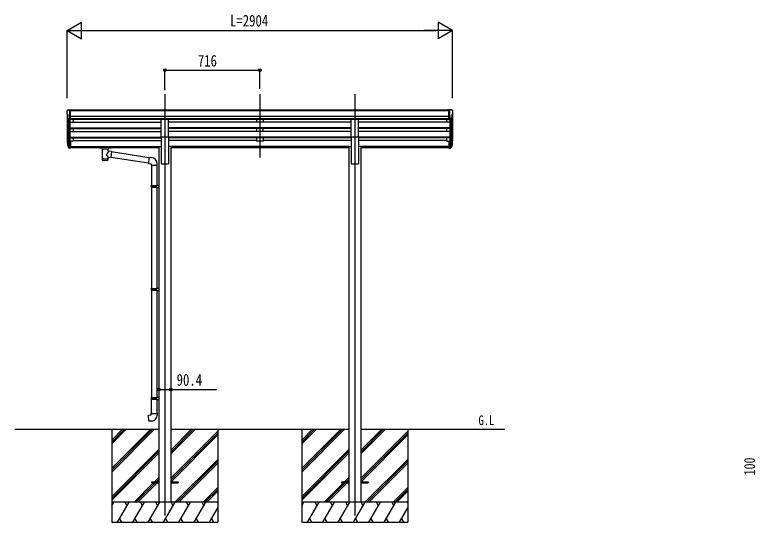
# Model space of a CAD drawing. Units: millimetres, scale not verified. Extents: x -10512 to 10512, y -7425 to 7425.
# Drawn here: x -1941 to 3638, y -3841 to -20 of the extents above; entities that cross this region are included whole.
import ezdxf
from ezdxf.enums import TextEntityAlignment as Align

# ---------------------------------------------------------------- set-up
doc = ezdxf.new("R2010")
doc.units = ezdxf.units.MM
doc.header["$LTSCALE"] = 30
for name, color, linetype in [('0-2_USER1', 3, 'Continuous'), ('0-3_YKK_12', 2, 'Continuous'), ('0-4_YKK_13', 4, 'Continuous'), ('0-5_YKK_A1', 4, 'Continuous'), ('0-6_YKK_D', 6, 'Continuous')]:
    doc.layers.add(name, color=color, linetype=linetype)
doc.styles.add('ＭＳ ゴシック', font='')
doc.styles.get('ＭＳ ゴシック').set_extended_font_data('MS Gothic')

msp = doc.modelspace()

# ---------------------------------------------------------------- linework, layer by layer
at = {"layer": '0-3_YKK_12'}
for p, q in [((-811.21, -616.34), (-811.21, -1093.86)), ((-95.21, -616.34), (-95.21, -1093.86)), ((620.79, -616.34), (620.79, -1093.86)), ((-811.21, -1047.18), (-811.21, -3790.75)), ((620.79, -1047.18), (620.79, -3790.75))]:
    msp.add_line(p, q, dxfattribs=at)
at = {"layer": '0-4_YKK_13'}
for p, q in [((-1549.21, -745.12), (-1549.21, -745.75)), ((-1546.68, -766.93), (-1541.36, -770)), ((-1542.3, -736.31), (-1546.37, -742.12)), ((-1539.21, -735.75), (-1541.54, -735.89)), ((-1541.21, -770.26), (-1541.21, -786.54)), ((-1539.21, -735.75), (-1520.71, -735.75)), ((-1527.21, -808.73), (-1527.21, -735.75)), ((-1520.71, -735.75), (-1510.71, -735.83)), ((-1520.71, -807.73), (-1520.71, -735.75)), ((-1510.71, -737.35), (-1510.71, -735.83)), ((1330.29, -735.75), (1320.29, -735.83)), ((1320.29, -737.35), (1320.29, -735.83)), ((1330.29, -807.73), (1330.29, -735.75)), ((1348.79, -735.75), (1330.29, -735.75)), ((1336.79, -808.73), (1336.79, -735.75)), ((1348.79, -735.75), (1351.12, -735.89)), ((1350.79, -770.26), (1350.79, -786.54)), ((1356.25, -766.93), (1350.94, -770)), ((1351.88, -736.31), (1355.95, -742.12)), ((1358.79, -745.12), (1358.79, -745.75)), ((-1534.84, -806.92), (-1543.84, -791.32)), ((-1527.21, -808.73), (-1532.42, -808.41)), ((-1520.71, -807.73), (-1527.21, -807.73)), ((-838.71, -938.17), (-838.71, -806.38)), ((-838.71, -806.38), (-783.71, -806.38)), ((-783.71, -938.17), (-783.71, -806.38)), ((593.29, -938.17), (593.29, -806.38)), ((593.29, -806.38), (648.29, -806.38)), ((648.29, -938.17), (648.29, -806.38)), ((1330.29, -807.73), (1336.79, -807.73)), ((1336.79, -808.73), (1342, -808.41)), ((1344.41, -806.92), (1353.41, -791.32)), ((-838.71, -938.17), (-783.71, -938.17)), ((593.29, -938.17), (648.29, -938.17)), ((-1546.12, -983.66), (-1542.24, -991.61)), ((-1545.51, -982.28), (-1542.24, -989.34)), ((-1543.8, -994.93), (-1543.46, -999.34)), ((-1543.46, -999.34), (-1534.66, -1022.89)), ((-1542.85, -998.77), (-1534.66, -1014.95)), ((-1533.65, -1013.82), (-1541.4, -998.42)), ((-1527.21, -969.47), (-1527.21, -1024.24)), ((-1520.71, -969.47), (-1527.21, -969.47)), ((-1520.71, -969.47), (-1520.71, -1023.5)), ((1330.29, -969.47), (1330.29, -1023.5)), ((1330.29, -969.47), (1336.79, -969.47)), ((1336.79, -969.47), (1336.79, -1024.24)), ((1343.22, -1013.82), (1350.98, -998.42)), ((1352.42, -998.77), (1344.23, -1014.95)), ((1353.04, -999.34), (1344.23, -1022.89)), ((1355.09, -982.28), (1351.82, -989.34)), ((1355.69, -983.66), (1351.82, -991.61)), ((1353.38, -994.93), (1353.04, -999.34)), ((-1527.21, -1014.5), (-1532.35, -1014.5)), ((-1527.21, -1016.31), (-1532.06, -1016.31)), ((-1527.21, -1024.24), (-1532.06, -1024.24)), ((-1520.71, -1009.6), (-1527.21, -1009.6)), ((-1520.71, -1014.48), (-1527.21, -1014.48)), ((-1520.71, -1023.5), (-1527.21, -1023.5)), ((-1303.21, -1014.35), (-1303.21, -1020.1)), ((-1303.21, -1014.54), (-1303.21, -1016.08)), ((-1301.21, -1013.68), (-1218.21, -1013.68)), ((-1301.21, -1015.86), (-1218.21, -1015.86)), ((-1301.21, -1020.77), (-1286.71, -1020.77)), ((-1286.71, -1026.41), (-1286.71, -1019.86)), ((-1282.61, -1027.33), (-1282.63, -1112.77)), ((-1211.59, -1049.98), (-1236.82, -1046.07)), ((-1236.81, -1046.08), (-1236.81, -1027.33)), ((-1232.71, -1026.41), (-1232.71, -1019.86)), ((-1232.71, -1020.77), (-1218.21, -1020.77)), ((-1211.59, -1049.98), (-1218.62, -1095.24)), ((-1216.21, -1014.35), (-1216.21, -1020.1)), ((-930.6, -1095.64), (-1211.91, -1052)), ((1330.29, -1009.6), (1336.79, -1009.6)), ((1330.29, -1014.48), (1336.79, -1014.48)), ((1330.29, -1023.5), (1336.79, -1023.5)), ((1336.79, -1014.5), (1341.92, -1014.5)), ((1336.79, -1016.31), (1341.63, -1016.31)), ((1336.79, -1024.24), (1341.63, -1024.24)), ((-1236.8, -1112.77), (-1236.82, -1092.11)), ((-1236.82, -1092.42), (-1218.62, -1095.24)), ((-934.27, -1137.57), (-1218.35, -1093.5)), ((-909.6, -1095.6), (-930.44, -1093.77)), ((-914.52, -1151.34), (-868.52, -1151.34)), ((-912.41, -1151.34), (-912.41, -1304.81)), ((-870.41, -1151.34), (-870.41, -1302.25)), ((-868.52, -1151.34), (-868.52, -1140.43)), ((-914.41, -1306.81), (-913.41, -1304.81)), ((-914.41, -1306.81), (-870.41, -1306.81)), ((-914.41, -1306.81), (-914.41, -1314.81)), ((-914.41, -1314.81), (-870.41, -1314.81)), ((-914.41, -1314.81), (-913.41, -1316.81)), ((-913.41, -1304.81), (-870.41, -1304.81)), ((-913.41, -1316.81), (-870.41, -1316.81)), ((-912.41, -1316.81), (-912.41, -2080.69)), ((-874.89, -1306.81), (-875.32, -1304.81)), ((-872.41, -1302.31), (-856.41, -1301.84)), ((-872.41, -1304.31), (-872.41, -1302.31)), ((-872.41, -1304.31), (-870.41, -1304.31)), ((-872.41, -1319.31), (-872.41, -1317.31)), ((-872.41, -1319.31), (-856.41, -1319.78)), ((-870.41, -1319.37), (-870.41, -2078.13)), ((-856.41, -1301.84), (-856.41, -1319.78)), ((-914.41, -2082.69), (-913.41, -2080.69)), ((-914.41, -2082.69), (-870.41, -2082.69)), ((-914.41, -2082.69), (-914.41, -2090.69)), ((-914.41, -2090.69), (-870.41, -2090.69)), ((-914.41, -2090.69), (-913.41, -2092.69)), ((-913.41, -2080.69), (-870.41, -2080.69)), ((-913.41, -2092.69), (-870.41, -2092.69)), ((-912.41, -2092.69), (-912.41, -2901.19)), ((-874.89, -2082.69), (-875.32, -2080.69)), ((-872.41, -2078.19), (-856.41, -2077.72)), ((-872.41, -2080.19), (-872.41, -2078.19)), ((-872.41, -2080.19), (-870.41, -2080.19)), ((-872.41, -2095.19), (-872.41, -2093.19)), ((-872.41, -2095.19), (-856.41, -2095.66)), ((-870.41, -2095.25), (-870.41, -2898.63)), ((-856.41, -2077.72), (-856.41, -2095.66)), ((-872.41, -2898.69), (-856.41, -2898.22)), ((-872.41, -2900.69), (-872.41, -2898.69)), ((-872.41, -2900.69), (-870.41, -2900.69)), ((-856.41, -2898.22), (-856.41, -2916.16)), ((-914.41, -2903.19), (-913.41, -2901.19)), ((-914.41, -2903.19), (-870.41, -2903.19)), ((-914.41, -2903.19), (-914.41, -2911.19)), ((-914.41, -2911.19), (-870.41, -2911.19)), ((-914.41, -2911.19), (-913.41, -2913.19)), ((-913.41, -2901.19), (-870.41, -2901.19)), ((-913.41, -2913.19), (-870.41, -2913.19)), ((-912.41, -3023.19), (-912.41, -2913.19)), ((-874.89, -2903.19), (-875.32, -2901.19)), ((-872.41, -2915.69), (-872.41, -2913.69)), ((-872.41, -2915.69), (-870.41, -2915.75)), ((-872.41, -2915.69), (-856.41, -2916.16)), ((-870.41, -2915.75), (-870.41, -3023.19)), ((-914.41, -3023.19), (-868.41, -3023.19)), ((-914.41, -3033.19), (-914.41, -3023.19)), ((-868.41, -3023.19), (-868.41, -3034.1)), ((-911.41, -3536.25), (-911.41, -3545.25)), ((-911.41, -3536.25), (-856.61, -3536.25)), ((-911.41, -3545.25), (-856.61, -3545.25)), ((-766.21, -3536.25), (-711.41, -3536.25)), ((-766.21, -3545.25), (-711.41, -3545.25)), ((-711.41, -3536.25), (-711.41, -3545.25)), ((520.59, -3536.25), (520.59, -3545.25)), ((520.59, -3536.25), (575.39, -3536.25)), ((520.59, -3545.25), (575.39, -3545.25)), ((665.79, -3536.25), (720.59, -3536.25)), ((665.79, -3545.25), (720.59, -3545.25)), ((720.59, -3536.25), (720.59, -3545.25))]:
    msp.add_line(p, q, dxfattribs=at)
for points in [[(-1303.21, -1014.35), (-1303.17, -1014.15), (-1303.09, -1014.01), (-1302.99, -1013.92), (-1302.89, -1013.86), (-1302.77, -1013.81), (-1302.48, -1013.75), (-1301.99, -1013.7), (-1301.45, -1013.68), (-1301.21, -1013.68)], [(-1303.21, -1020.1), (-1303.17, -1020.3), (-1303.09, -1020.44), (-1302.99, -1020.53), (-1302.89, -1020.59), (-1302.77, -1020.64), (-1302.48, -1020.7), (-1301.99, -1020.74), (-1301.45, -1020.77), (-1301.21, -1020.77)], [(-1218.21, -1013.68), (-1217.86, -1013.69), (-1217.33, -1013.71), (-1216.88, -1013.76), (-1216.58, -1013.84), (-1216.41, -1013.94), (-1216.29, -1014.08), (-1216.22, -1014.26), (-1216.21, -1014.35)], [(-1218.21, -1020.77), (-1217.86, -1020.76), (-1217.33, -1020.74), (-1216.88, -1020.69), (-1216.58, -1020.61), (-1216.41, -1020.51), (-1216.29, -1020.37), (-1216.22, -1020.19), (-1216.21, -1020.1)], [(-930.44, -1093.77), (-934.45, -1139.6), (-914.52, -1141.34), (-914.52, -1151.34)], [(-874.89, -1306.81), (-874.89, -1314.81), (-875.32, -1316.81)], [(-872.41, -1317.31), (-870.41, -1317.31), (-870.41, -1304.31)], [(-874.89, -2082.69), (-874.89, -2090.69), (-875.32, -2092.69)], [(-872.41, -2093.19), (-870.41, -2093.19), (-870.41, -2080.19)], [(-872.41, -2913.69), (-870.41, -2913.69), (-870.41, -2900.69)], [(-874.89, -2903.19), (-874.89, -2911.19), (-875.32, -2913.19)], [(-909.49, -3078.93), (-930.33, -3080.76), (-934.34, -3034.93), (-914.41, -3033.19)]]:
    msp.add_lwpolyline(points, dxfattribs=at)
for centre, radius, start, end in [((-1546.21, -745.12), 3, 93, 180), ((-1347.21, -745.75), 202, 180, 184.94904), ((-1542.31, -762.56), 6.18, 185.7035, 224.99897), ((-1541.48, -736.89), 1, 93.5, 145), ((-1541.51, -770.26), 0.3, 0, 60), ((1351.09, -770.26), 0.3, 120, 180), ((1351.06, -736.89), 1, 35, 86.5), ((1355.79, -745.12), 3, 0, 87), ((1351.88, -762.56), 6.18, 315.00103, 354.2965), ((1156.79, -745.75), 202, 355.05096, 0), ((-1541.24, -789.82), 3, 94.7167, 210), ((-1541.51, -786.54), 0.3, 274.7167, 0), ((-1532.24, -805.42), 3, 210, 266.5), ((1341.81, -805.42), 3, 273.5, 330), ((1351.09, -786.54), 0.3, 180, 265.2833), ((1350.82, -789.82), 3, 330, 85.2833), ((-1518.03, -974.54), 29.53, 186.50806, 197.98144), ((-1516.63, -972.78), 30.41, 187.1552, 198.19734), ((1326.2, -972.78), 30.41, 341.80266, 352.8448), ((1327.61, -974.54), 29.53, 342.01856, 353.49194), ((-913.52, -1140.43), 45, 0, 85), ((-913.41, -3034.1), 45, 275, 0)]:
    msp.add_arc(centre, radius, start, end, dxfattribs=at)
for centre, major_axis, ratio, start_param, end_param in [((-1458.56, -974.97), (-89.06, 1.43), 0.57596, 6.1962358, 6.3678173), ((-1459.35, -968.3), (87.93, 4.42), 0.541684, 3.0659337, 3.2228513), ((-1542.5, -994.93), (1.3, 0), 0.90356, 1.3700892, 3.347195), ((-1456.58, -978.74), (-89.07, 0), 0.90356, 0.2056023, 0.2515348), ((-1457.29, -974.88), (-88.05, 0), 0.90356, 0.2662965, 0.3003836), ((1266.87, -974.88), (88.05, 0), 0.90356, 5.9828017, 6.0168888), ((1352.08, -994.93), (-1.3, 0), 0.90356, 2.9359903, 4.9130961), ((1266.16, -978.74), (89.07, 0), 0.90356, 6.0316505, 6.077583), ((1268.93, -968.3), (-87.93, 4.42), 0.541684, 3.060334, 3.2172517), ((1268.14, -974.97), (89.06, 1.43), 0.57596, 6.1985533, 6.3701348), ((-1532.06, -1013.6), (-3, 0), 0.90356, 0.5235988, 1.5707963), ((-1532.06, -1021.53), (3, 0), 0.90356, 3.6651914, 4.712389), ((-1532.35, -1013.14), (-1.5, 0), 0.90356, 0.5235988, 1.5707963), ((-1301.21, -1016.08), (2, 0), 0.109601, 1.5707963, 3.1415927), ((-1259.71, -1019.86), (27, 0), 0.070066, 6.2831853, 9.424778), ((-1259.71, -1026.41), (27, 0), 0.070066, 3.1415927, 6.2831853), ((-1259.72, -1072.61), (-22.81, -26.62), 0.234429, 1.6855472, 3.1268519), ((-1248.71, -1023.85), (16, 0), 0.361356, 6.2636979, 6.2831853), ((-1218.21, -1016.08), (2, 0), 0.109601, 0, 1.5707963), ((1341.63, -1013.6), (3, 0), 0.90356, 4.712389, 5.7595865), ((1341.63, -1021.53), (-3, 0), 0.90356, 1.5707963, 2.6179939), ((1341.92, -1013.14), (1.5, 0), 0.90356, 4.712389, 5.7595865), ((-1259.71, -1112.77), (22.92, 0), 0.101955, 3.1415499, 6.2833984), ((-1259.71, -1100.33), (22.91, 0), 0.122865, 3.1415927, 6.2831853), ((-1257.16, -1069.97), (20.32, -22.25), 0.045535, 0.0389954, 1.3075346)]:
    msp.add_ellipse(centre, major_axis=major_axis, ratio=ratio, start_param=start_param, end_param=end_param, dxfattribs=at)
at = {"layer": '0-5_YKK_A1'}
for p, q in [((-1547.21, -766.32), (-1547.21, -969.1)), ((-1527.21, -776.85), (-1527.21, -969.47)), ((1330.29, -737.35), (-1520.71, -737.35)), ((1330.29, -742.57), (-1520.71, -742.57)), ((1336.79, -776.85), (1336.79, -969.47)), ((1356.79, -766.32), (1356.79, -969.1)), ((-1542.24, -794.09), (-1542.24, -995.81)), ((-1533.21, -808.25), (-1533.22, -1014.25)), ((-1527.21, -829.26), (-838.71, -829.26)), ((1330.29, -786.1), (-1520.71, -786.1)), ((1330.29, -803.95), (-1520.71, -803.95)), ((-838.71, -807.2), (-1520.71, -807.2)), ((-1502.21, -807.2), (-1502.21, -829.26)), ((593.29, -807.2), (-783.71, -807.2)), ((593.29, -829.26), (-783.71, -829.26)), ((-120.21, -807.3), (-120.21, -829.16)), ((-70.21, -829.16), (-120.21, -829.16)), ((-70.21, -807.3), (-70.21, -829.16)), ((1330.29, -807.2), (648.29, -807.2)), ((1336.79, -829.26), (648.29, -829.26)), ((1311.79, -807.2), (1311.79, -829.26)), ((1342.79, -808.25), (1342.8, -1014.25)), ((1351.82, -794.09), (1351.82, -995.81)), ((-1527.21, -871.14), (-838.71, -871.14)), ((-1527.21, -872.63), (-838.71, -872.63)), ((-1527.21, -876.95), (-838.71, -876.95)), ((-1502.21, -876.95), (-1502.21, -899.36)), ((593.29, -871.14), (-783.71, -871.14)), ((593.29, -872.63), (-783.71, -872.63)), ((593.29, -876.95), (-783.71, -876.95)), ((-120.21, -876.95), (-120.21, -899.27)), ((-70.21, -899.27), (-70.21, -876.95)), ((1336.79, -871.14), (648.29, -871.14)), ((1336.79, -872.63), (648.29, -872.63)), ((1336.79, -876.95), (648.29, -876.95)), ((1311.79, -876.95), (1311.79, -899.36)), ((-1527.21, -899.36), (-838.71, -899.36)), ((-1527.21, -941.24), (-838.71, -941.24)), ((-1527.21, -942.74), (-838.71, -942.74)), ((-1527.21, -947.06), (-838.71, -947.06)), ((-1502.21, -947.06), (-1502.21, -970.1)), ((-838.71, -938.17), (-838.71, -1140.75)), ((593.29, -899.36), (-783.71, -899.36)), ((-783.71, -938.17), (-783.71, -1140.75)), ((593.29, -941.24), (-783.71, -941.24)), ((593.29, -942.74), (-783.71, -942.74)), ((593.29, -947.06), (-783.71, -947.06)), ((-70.21, -899.27), (-120.21, -899.27)), ((-120.21, -947.06), (-120.21, -970.1)), ((-70.21, -947.06), (-70.21, -970.1)), ((593.29, -938.17), (593.29, -1140.75)), ((1336.79, -899.36), (648.29, -899.36)), ((648.29, -938.17), (648.29, -1140.75)), ((1336.79, -941.24), (648.29, -941.24)), ((1336.79, -942.74), (648.29, -942.74)), ((1336.79, -947.06), (648.29, -947.06)), ((1311.79, -947.06), (1311.79, -970.1)), ((-1502.21, -970.1), (-1520.71, -970.1)), ((-1502.21, -965.16), (-838.71, -965.16)), ((-120.21, -965.16), (-783.71, -965.16)), ((-70.21, -970.1), (-120.21, -970.1)), ((593.29, -965.16), (-70.21, -965.16)), ((1311.79, -965.16), (648.29, -965.16)), ((1311.79, -970.1), (1330.29, -970.1)), ((-1520.71, -1012.17), (-856.41, -1012.17)), ((-1520.71, -1013.57), (-856.41, -1013.57)), ((-1286.71, -1021.26), (-1520.71, -1021.26)), ((-856.41, -1021.26), (-1232.71, -1021.26)), ((-856.41, -1011.75), (-856.41, -3690.75)), ((-856.41, -1011.75), (-838.71, -1011.75)), ((-766.01, -1011.75), (-783.71, -1011.75)), ((-766.01, -1011.75), (-766.01, -3690.75)), ((575.59, -1012.17), (-766.01, -1012.17)), ((575.59, -1013.57), (-766.01, -1013.57)), ((575.59, -1021.26), (-766.01, -1021.26)), ((575.59, -1011.75), (575.59, -3690.75)), ((575.59, -1011.75), (593.29, -1011.75)), ((665.99, -1011.75), (648.29, -1011.75)), ((665.99, -1011.75), (665.99, -3690.75)), ((1330.29, -1012.17), (665.99, -1012.17)), ((1330.29, -1013.57), (665.99, -1013.57)), ((1330.29, -1021.26), (665.99, -1021.26)), ((-838.71, -1140.75), (-783.71, -1140.75)), ((593.29, -1140.75), (648.29, -1140.75)), ((-1941.25, -3140.75), (-856.21, -3140.75)), ((-1211.41, -3140.75), (-1211.41, -3840.74)), ((-1211.41, -3434.92), (-917.23, -3140.75)), ((-1211.41, -3449.06), (-903.09, -3140.75)), ((-1211.41, -3463.21), (-888.95, -3140.75)), ((-1211.41, -3251.08), (-1101.08, -3140.75)), ((-1211.41, -3236.93), (-1115.22, -3140.75)), ((-1211.41, -3222.79), (-1129.37, -3140.75)), ((-766.21, -3140.75), (575.79, -3140.75)), ((-766.21, -3326.38), (-580.58, -3140.75)), ((-766.21, -3312.23), (-594.72, -3140.75)), ((-766.21, -3298.09), (-608.87, -3140.75)), ((-766.21, -3510.22), (-411.41, -3155.42)), ((-766.21, -3524.36), (-411.41, -3169.57)), ((-411.41, -3140.75), (-411.41, -3840.74)), ((220.59, -3140.75), (220.59, -3840.74)), ((220.59, -3434.92), (514.77, -3140.75)), ((220.59, -3449.06), (528.91, -3140.75)), ((220.59, -3463.21), (543.05, -3140.75)), ((220.59, -3251.08), (330.92, -3140.75)), ((220.59, -3236.93), (316.78, -3140.75)), ((220.59, -3222.79), (302.63, -3140.75)), ((665.79, -3140.75), (1750.82, -3140.75)), ((665.79, -3326.38), (851.42, -3140.75)), ((665.79, -3312.23), (837.28, -3140.75)), ((665.79, -3298.09), (823.13, -3140.75)), ((665.79, -3510.22), (1020.59, -3155.42)), ((665.79, -3524.36), (1020.59, -3169.57)), ((1020.59, -3140.75), (1020.59, -3840.74)), ((-763.95, -3536.25), (-411.41, -3183.71)), ((668.05, -3536.25), (1020.59, -3183.71)), ((-1211.41, -3647.05), (-856.61, -3292.26)), ((-1211.41, -3661.2), (-856.61, -3306.4)), ((-1211.41, -3675.34), (-856.61, -3320.54)), ((220.59, -3647.05), (575.39, -3292.26)), ((220.59, -3661.2), (575.39, -3306.4)), ((220.59, -3675.34), (575.39, -3320.54)), ((-734.6, -3690.74), (-411.41, -3367.56)), ((-720.46, -3690.74), (-411.41, -3381.7)), ((-706.32, -3690.74), (-411.41, -3395.84)), ((697.4, -3690.74), (1020.59, -3367.56)), ((711.54, -3690.74), (1020.59, -3381.7)), ((725.68, -3690.74), (1020.59, -3395.84)), ((-888.47, -3536.25), (-856.61, -3504.39)), ((543.53, -3536.25), (575.39, -3504.39)), ((-1042.97, -3690.74), (-897.47, -3545.25)), ((-1028.83, -3690.74), (-883.33, -3545.25)), ((-1014.69, -3690.74), (-869.19, -3545.25)), ((-874.33, -3536.25), (-856.61, -3518.53)), ((-860.19, -3536.25), (-856.61, -3532.67)), ((389.03, -3690.74), (534.53, -3545.25)), ((403.17, -3690.74), (548.67, -3545.25)), ((417.31, -3690.74), (562.81, -3545.25)), ((557.67, -3536.25), (575.39, -3518.53)), ((571.81, -3536.25), (575.39, -3532.67)), ((-522.47, -3690.74), (-411.41, -3579.69)), ((-508.33, -3690.74), (-411.41, -3593.83)), ((-494.19, -3690.74), (-411.41, -3607.97)), ((909.53, -3690.74), (1020.59, -3579.69)), ((923.67, -3690.74), (1020.59, -3593.83)), ((937.81, -3690.74), (1020.59, -3607.97)), ((-411.41, -3690.74), (-1211.41, -3690.74)), ((-1211.41, -3718.25), (-1195.53, -3690.74)), ((-1166.67, -3840.74), (-1080.06, -3690.74)), ((-1095.06, -3716.73), (-1110.06, -3690.74)), ((-1051.2, -3840.74), (-964.59, -3690.74)), ((-979.59, -3716.73), (-994.6, -3690.74)), ((-935.73, -3840.74), (-849.12, -3690.74)), ((-864.12, -3716.73), (-879.13, -3690.74)), ((-820.26, -3840.74), (-733.65, -3690.74)), ((-748.65, -3716.73), (-763.66, -3690.74)), ((-704.79, -3840.74), (-618.18, -3690.74)), ((-633.18, -3716.73), (-648.18, -3690.74)), ((-589.32, -3840.74), (-502.71, -3690.74)), ((-532.71, -3690.74), (-517.71, -3716.73)), ((-473.85, -3840.74), (-411.41, -3732.61)), ((-417.24, -3690.74), (-411.41, -3700.84)), ((1020.59, -3690.74), (220.59, -3690.74)), ((220.59, -3718.25), (236.47, -3690.74)), ((265.33, -3840.74), (351.94, -3690.74)), ((336.94, -3716.73), (321.94, -3690.74)), ((380.8, -3840.74), (467.41, -3690.74)), ((452.41, -3716.73), (437.4, -3690.74)), ((496.27, -3840.74), (582.88, -3690.74)), ((567.88, -3716.73), (552.87, -3690.74)), ((611.74, -3840.74), (698.35, -3690.74)), ((683.35, -3716.73), (668.34, -3690.74)), ((727.21, -3840.74), (813.82, -3690.74)), ((798.82, -3716.73), (783.82, -3690.74)), ((842.68, -3840.74), (929.29, -3690.74)), ((899.29, -3690.74), (914.29, -3716.73)), ((958.15, -3840.74), (1020.59, -3732.61)), ((1014.76, -3690.74), (1020.59, -3700.84)), ((-1211.41, -3840.74), (-411.41, -3840.74)), ((-1151.67, -3814.77), (-1136.67, -3840.74)), ((-1036.2, -3814.77), (-1021.2, -3840.74)), ((-920.73, -3814.76), (-905.73, -3840.74)), ((-805.26, -3814.76), (-790.26, -3840.74)), ((-689.79, -3814.76), (-674.79, -3840.74)), ((-574.32, -3814.77), (-559.32, -3840.74)), ((-458.85, -3814.77), (-443.85, -3840.74)), ((220.59, -3840.74), (1020.59, -3840.74)), ((280.33, -3814.77), (295.33, -3840.74)), ((395.8, -3814.77), (410.8, -3840.74)), ((511.27, -3814.76), (526.27, -3840.74)), ((626.74, -3814.76), (641.74, -3840.74)), ((742.21, -3814.76), (757.21, -3840.74)), ((857.68, -3814.77), (872.68, -3840.74)), ((973.15, -3814.77), (988.15, -3840.74))]:
    msp.add_line(p, q, dxfattribs=at)
at = {"layer": '0-6_YKK_D'}
for p, q in [((-1547.21, -137.35), (-1438.96, -74.85)), ((-1438.96, -199.85), (-1438.96, -74.85)), ((1356.79, -137.35), (1248.53, -74.85)), ((1248.53, -74.85), (1248.53, -199.85)), ((-1547.21, -646.92), (-1547.21, -136.35)), ((-1547.21, -137.35), (-1438.96, -199.85)), ((-1547.21, -137.35), (-1330.71, -137.35)), ((-1422.21, -137.35), (1231.79, -137.35)), ((1356.79, -137.35), (1140.28, -137.35)), ((1356.79, -137.35), (1248.53, -199.85)), ((1356.79, -646.92), (1356.79, -136.35)), ((-811.21, -587.45), (-811.21, -436.35)), ((-811.21, -437.35), (-95.21, -437.35)), ((-95.21, -576.32), (-95.21, -436.35))]:
    msp.add_line(p, q, dxfattribs=at)
msp.add_lwpolyline([(-856.41, -2840.75), (-766.01, -2840.75), (-419.38, -2840.75)], dxfattribs=at)
for centre in [(-811.21, -437.35), (-95.21, -437.35), (-856.41, -2840.75), (-766.01, -2840.75)]:
    msp.add_circle(centre, 10.62, dxfattribs=at)

# ---------------------------------------------------------------- texts
at = {"layer": '0-2_USER1', "style": 'ＭＳ ゴシック', "width": 0.8}
msp.add_text('G.L', height=73.31, dxfattribs=at).set_placement((1552.3, -3131.61), align=Align.BOTTOM_LEFT)
at = {"layer": '0-6_YKK_D', "style": 'ＭＳ ゴシック', "width": 0.8}
for s, p in [('L=2904', (-319.21, -134.02)), ('716', (-562.01, -435.68)), ('90.4', (-721.85, -2839.08))]:
    msp.add_text(s, height=87.98, dxfattribs=at).set_placement(p, align=Align.BOTTOM_LEFT)
msp.add_text('100', height=82.48, rotation=90, dxfattribs=at).set_placement((3660.94, -3488.25), align=Align.BOTTOM_LEFT)

doc.saveas('drawing.dxf')
